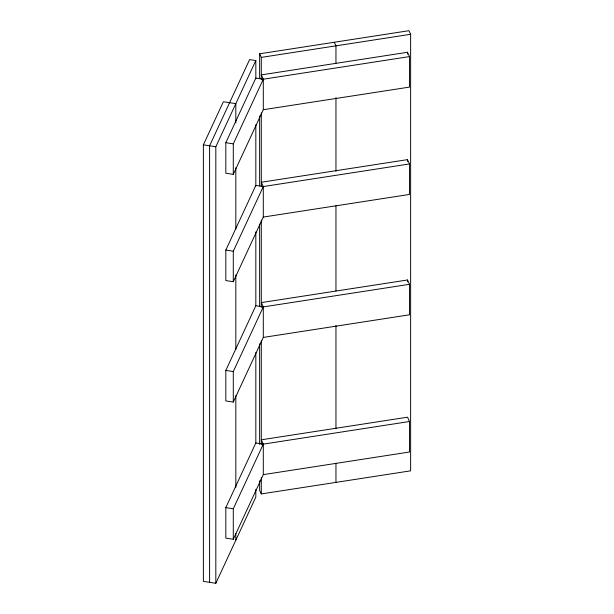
<?xml version="1.0" encoding="UTF-8"?>
<svg xmlns="http://www.w3.org/2000/svg" width="614" height="614" viewBox="0 0 614 614"><rect width="100%" height="100%" fill="white"/><g stroke="black" fill="none" stroke-linecap="round" stroke-linejoin="round"><path stroke-width="0.92" d="M255.831 489.427L255.831 497.087L215.821 583.3L203.372 581.374L203.372 144.835L223.381 101.732L235.822 103.659L235.822 122.8M215.821 583.3L215.821 146.761L255.831 60.548L249.606 59.589L209.597 145.802L209.597 582.341M225.822 142.709L255.831 78.055L263.299 79.206L409.515 56.588L409.515 87.096L263.299 109.714L233.289 174.376L225.822 173.217L225.822 142.709L233.289 143.868L263.299 79.206L261.295 74.893L407.512 52.274L409.515 56.588M225.822 250.059L255.831 185.397L263.299 186.549L409.515 163.93L409.515 194.438L263.299 217.057L233.289 281.719L225.822 280.56L225.822 250.059L233.289 251.21L263.299 186.549L261.295 182.243L407.512 159.625L409.515 163.93M225.822 370.419L255.831 305.757L263.299 306.916L409.515 284.297L409.515 314.798L263.299 337.424L233.289 402.078L225.822 400.927L225.822 370.419L233.289 371.577L263.299 306.916L261.295 302.602L407.512 279.984L409.515 284.297M225.822 507.624L255.831 442.963L263.299 444.122L409.515 421.503L409.515 452.004L263.299 474.63L233.289 539.284L225.822 538.133L225.822 507.624L233.289 508.783L263.299 444.122L261.295 439.808L407.512 417.19L409.515 421.503M259.63 78.692L259.63 53.802L408.955 30.7L410.628 34.292L410.628 470.831L261.295 493.932L259.63 490.34L259.63 480.762M259.63 53.802L261.295 57.394L410.628 34.292M203.372 144.835L215.821 146.761M334.292 42.251L335.958 45.843L335.958 63.073M407.512 52.274L407.512 54.185M407.512 159.625L407.512 161.528M407.512 279.984L407.512 281.895M335.958 97.542L335.958 171.252M335.958 205.713L335.958 290.913M335.958 325.382L335.958 428.772M335.958 463.232L335.958 482.381M263.299 79.206L263.299 109.714M263.299 186.549L263.299 217.057M263.299 306.916L263.299 337.424M263.299 444.122L263.299 474.63M261.295 57.394L261.295 79.666M261.295 112.915L261.295 186.633M261.295 220.134L261.295 307.368M261.295 340.762L261.295 444.574M261.295 477.654L261.295 493.932M259.63 116.023L259.63 185.912M259.63 224.202L259.63 306.532M259.63 343.871L259.63 444.39M255.831 60.548L255.831 78.738M255.831 124.688L255.831 185.958M255.831 231.908L255.831 305.626M255.831 352.528L255.831 443.477M235.822 167.799L235.822 229.068M235.822 275.018L235.822 349.688M235.822 395.639L235.822 487.539M235.822 533.489L235.822 540.19M233.289 143.868L233.289 174.376M233.289 251.21L233.289 281.719M233.289 371.577L233.289 402.078M233.289 508.783L233.289 539.284"/></g></svg>
